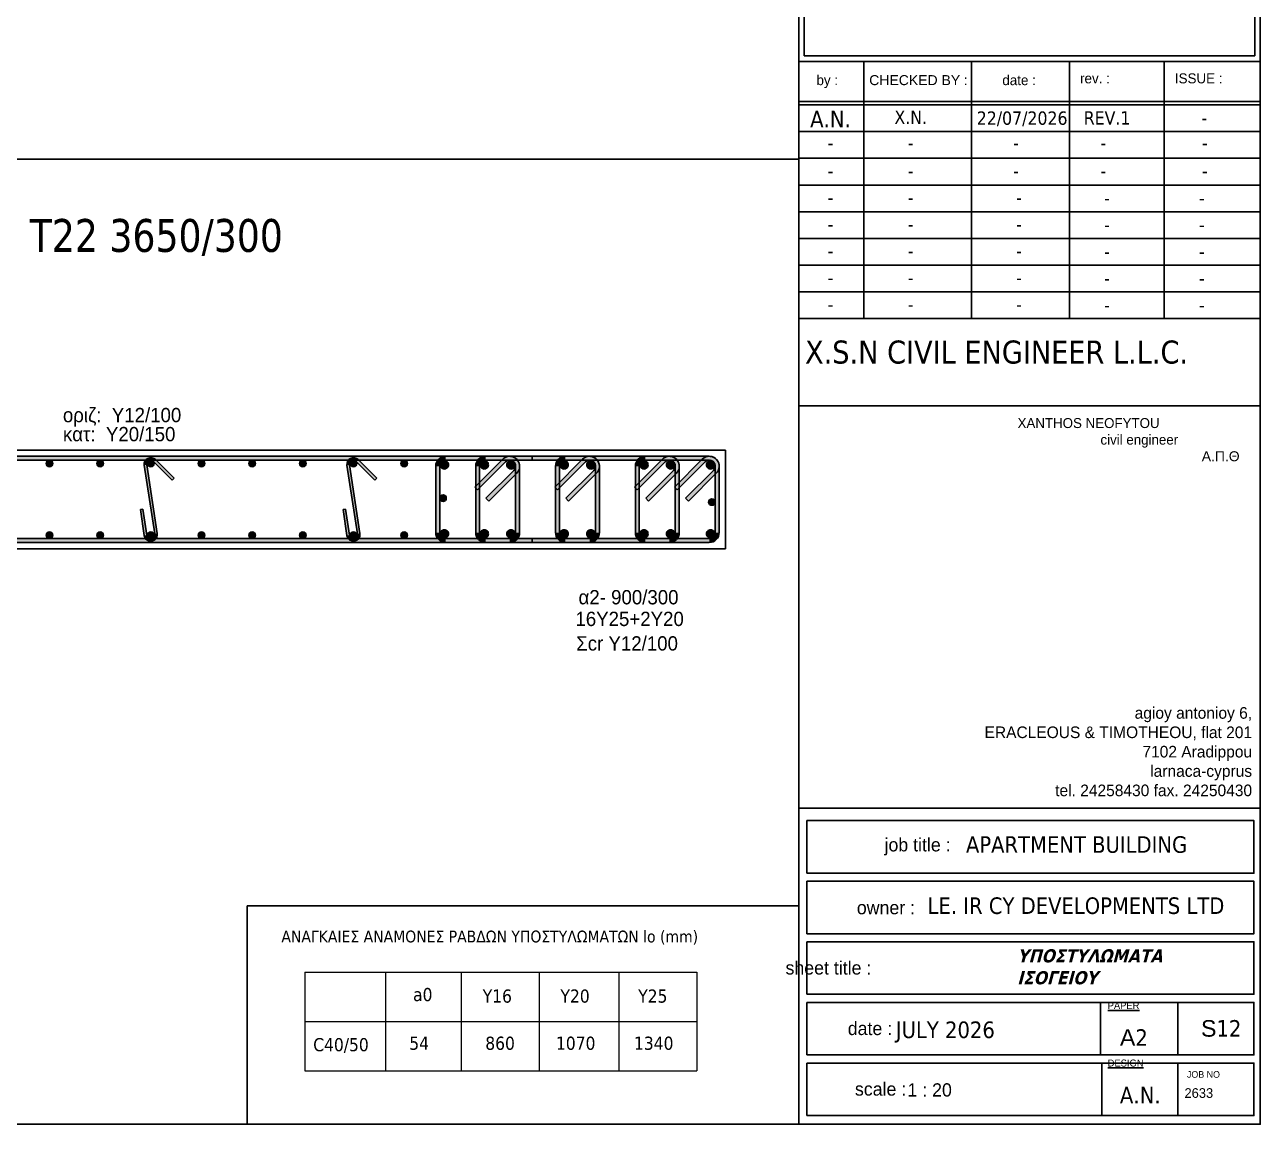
# Model space of a CAD drawing. Header units: millimetres. Extents: x -2171 to 1563, y -1758 to -1505.
# Drawn here: x -1207.79 to -1189, y -1630.29 to -1613.57 of the extents above; entities that cross this region are included whole.
import ezdxf

# ---------------------------------------------------------------- set-up
doc = ezdxf.new("R2010")
doc.units = ezdxf.units.MM
for name, color, linetype in [('-S_TEXT', 3, 'Continuous'), ('ANOIGMATA', 7, 'Continuous'), ('Col_Det', 7, 'Continuous'), ('Col_Det_Fill', 7, 'Continuous'), ('Geo_Col_Pro_1', 7, 'Continuous'), ('pinakaki', 153, 'Continuous')]:
    doc.layers.add(name, color=color, linetype=linetype)
doc.layers.add('A-ANNO-DIMS', color=1, linetype='Continuous', lineweight=9)
doc.layers.add('TEXT', color=20, linetype='Continuous', lineweight=13)
doc.styles.add('S1Arl22_b_934_161', font='arial.ttf', dxfattribs={"width": 0.933629, "height": 0.002175})
doc.styles.get("Standard").update_dxf_attribs({"font": 'tahoma.ttf'})

# ---------------------------------------------------------------- blocks, each defined once
blk = doc.blocks.new('PINAKAKI')
at = {"color": 0}
for p, q in [((121988.65, -208358.392), (121988.65, -208373.351)), ((121988.733, -208358.475), (121988.733, -208370.548)), ((121995.588, -208358.475), (121995.588, -208370.548)), ((121995.67, -208358.392), (121995.669, -208370.631)), ((121988.732, -208370.548), (121995.587, -208370.548)), ((121988.649, -208370.631), (121995.669, -208370.631)), ((121989.64, -208370.631), (121989.64, -208374.541)), ((121991.28, -208374.541), (121991.28, -208370.631)), ((121992.766, -208374.541), (121992.766, -208370.631)), ((121994.208, -208374.541), (121994.208, -208370.631)), ((121991.624, -208371.24), (121988.651, -208371.24)), ((121988.651, -208371.24), (121995.67, -208371.24)), ((121995.67, -208371.291), (121988.651, -208371.291)), ((121995.67, -208371.24), (121995.67, -208371.291)), ((121995.67, -208375.87), (121988.651, -208375.87)), ((121988.651, -208381.659), (121988.651, -208386.792)), ((121988.774, -208382.974), (121988.774, -208382.175)), ((121988.774, -208383.895), (121988.774, -208383.096)), ((121988.774, -208384.816), (121988.774, -208384.018)), ((121988.774, -208385.738), (121988.774, -208384.939)), ((121988.774, -208386.659), (121988.774, -208385.861))]:
    blk.add_line(p, q, dxfattribs=at)
at = {"color": 3}
blk.add_line((121995.67, -208372.455), (121995.67, -208374.541), dxfattribs=at)
at = {"color": 0}
for points in [[(121988.651, -208370.631), (121995.67, -208370.631), (121995.67, -208374.541), (121988.651, -208374.541)], [(121988.651, -208370.631), (121995.67, -208370.631), (121995.67, -208374.541), (121988.651, -208374.541)], [(121988.651, -208374.541), (121995.67, -208374.541), (121995.67, -208381.988), (121988.651, -208381.988)], [(121988.651, -208381.988), (121995.67, -208381.988), (121995.67, -208386.792), (121988.651, -208386.792)]]:
    blk.add_lwpolyline(points, close=True, dxfattribs=at)
for points in [[(121988.651, -208371.697), (121995.67, -208371.697)], [(121988.651, -208372.103), (121995.67, -208372.103)], [(121988.651, -208372.51), (121995.67, -208372.51)], [(121988.651, -208372.916), (121995.67, -208372.916)], [(121988.651, -208373.322), (121995.67, -208373.322)], [(121988.651, -208373.728), (121995.67, -208373.728)], [(121988.651, -208374.135), (121995.67, -208374.135)], [(121988.774, -208382.175), (121995.574, -208382.175), (121995.574, -208382.974), (121988.774, -208382.974)], [(121988.774, -208383.096), (121995.574, -208383.096), (121995.574, -208383.895), (121988.774, -208383.895)], [(121988.774, -208384.018), (121995.574, -208384.018), (121995.574, -208384.816), (121988.774, -208384.816)], [(121988.774, -208384.939), (121995.574, -208384.939), (121995.574, -208385.738), (121988.774, -208385.738)], [(121993.239, -208384.939), (121993.239, -208385.738)], [(121994.417, -208384.939), (121994.417, -208385.738)], [(121988.774, -208385.861), (121995.574, -208385.861), (121995.574, -208386.659), (121988.774, -208386.659)], [(121993.259, -208385.861), (121993.259, -208386.659)], [(121994.417, -208385.861), (121994.417, -208386.659)]]:
    blk.add_lwpolyline(points, dxfattribs=at)
blk.add_lwpolyline([(121988.651, -208374.541), (121995.67, -208374.541)])
at = {"layer": 'ANOIGMATA', "attachment_point": 1}
for s, insert, char_height, width in [('\\pi4.5494;{\\fBankGothic Lt BT|b0|i0|c0|p34;\\H1.5x;\\C7;XANTHOS NEOFYTOU\\P\\pi5.8103;civil engineer\\P\\pi7.351;\\fArial|b0|i0|c161|p34;Α.Π.Θ}', (121987.429, -208376.054), 0.10094, 7.9171), ('\\pxqr;{\\fBankGothic Lt BT|b0|i0|c161|p34;\\H1.1667x;\\C0;agioy antonioy 6,\\PERACLEOUS & TIMOTHEOU, flat 201\\P7102 Aradippou\\Plarnaca-cyprus\\Ptel. 24258430 fax. 24250430}', (121987.487, -208380.449), 0.15141, 8.05841), ('\\pxqr;{\\fBankGothic Lt BT|b0|i0|c0|p34;\\H1.5x;\\C7; \\H1.3333x; job title :}', (121987.622, -208382.441), 0.10094, 3.33818), ('\\A1;\\pxql;{\\H0.99983x;\\C7;APARTMENT BUILDING  \\H0.75013x;  }', (121991.193, -208382.412), 0.25234, 5.34758), ('\\A1;{\\C7;LE. IR CY DEVELOPMENTS LTD  }', (121990.609, -208383.342), 0.2523, 5.34758), ('\\pxqr;{\\fBankGothic Lt BT|b0|i0|c0|p34;\\H1.5x;\\C7; \\H1.3333x; owner :}', (121987.081, -208383.397), 0.10094, 3.33818), ('{\\fBankGothic Lt BT|b0|i0|c0|p34;\\C7;     sheet title :}', (121988.074, -208384.313), 0.20187, 3.33818), ('\\pxi8.03;{\\fBankGothic Lt BT|b0|i0|c161|p34;\\H0.5x;\\L\\C7;PAPER\\H2x;\\l }', (121991.643, -208384.933), 0.2125, 3.51387), ('\\pxqr;{\\fBankGothic Lt BT|b0|i0|c0|p34;\\C7; date :}', (121986.733, -208385.234), 0.20187, 3.33818), ('{\\fTahoma|b0|i0|c0|p34;\\C7;JULY 2026}', (121990.127, -208385.229), 0.25234, 4.57511), ('\\pxi8.03;{\\fBankGothic Lt BT|b0|i0|c0|p34;\\H0.5x;\\L\\C7;DESIGN\\H2x;\\l }', (121991.643, -208385.808), 0.2125, 3.51387), ('\\pxqr;{\\fBankGothic Lt BT|b0|i0|c0|p34;\\C7; scale :}', (121986.947, -208386.155), 0.20187, 3.33818), ('\\pxi8.03;{\\fBankGothic Lt BT|b0|i0|c0|p34;\\C7;JOB NO}', (121993.744, -208385.984), 0.10094, 3.33818), ('\\pxi8.03;{\\fBankGothic Lt BT|b0|i0|c161|p34;\\C7;2\\fBankGothic Lt BT|b0|i0|c0|p34;633}', (121993.339, -208386.244), 0.14671, 4.85205)]:
    blk.add_mtext(s, dxfattribs=dict(at, insert=insert, char_height=char_height, width=width))
at = {"layer": 'ANOIGMATA', "char_height": 0.25234, "attachment_point": 1}
for s, insert in [('{\\fArial|b0|i0|c186|p34;A}2', (121993.535, -208385.347)), ('A{\\fArial|b0|i0|c186|p34;.}N{\\fArial|b0|i0|c186|p34;.}', (121993.535, -208386.222))]:
    blk.add_mtext_dynamic_manual_height_columns(s, width=10.89316, gutter_width=1, heights=[0], dxfattribs=dict(at, insert=insert))
at = {"layer": 'TEXT', "color": 0, "attachment_point": 1}
for s, insert, char_height, width in [('\\pxqc;{\\fBankGothic Lt BT|b0|i0|c161|p34;\\C7;by :}', (121988.625, -208370.839), 0.15234, 0.91751), ('\\pxqc;{\\fArial|b0|i0|c186|p34;\\C7;CHECKED BY\\fBankGothic Lt BT|b0|i0|c161|p34; :}', (121989.201, -208370.839), 0.15234, 2.53906), ('\\pxqc;{\\fBankGothic Lt BT|b0|i0|c0|p34;\\C7;date :}', (121990.732, -208370.839), 0.15234, 2.53906), ('{\\fBankGothic Lt BT|b0|i0|c161|p34;\\C7;rev\\fBankGothic Lt BT|b0|i0|c0|p34;.\\fBankGothic Lt BT|b0|i0|c161|p34; :}', (121992.929, -208370.812), 0.152344, 2.53906), ('{\\fBankGothic Lt BT|b0|i0|c0|p34;\\C7;ISSUE\\fBankGothic Lt BT|b0|i0|c161|p34; :}', (121994.371, -208370.812), 0.15234, 2.53906), ('\\pxqc;{\\fTahoma|b0|i0|c0|p34;\\C7;A\\fTahoma|b0|i0|c161|p34;.\\fTahoma|b0|i0|c0|p34;N\\fTahoma|b0|i0|c161|p34;.}', (121988.625, -208371.379), 0.253906, 1.01563), ('\\pxqc;{\\fTahoma|b0|i0|c0|p34;\\H0.8x;\\C7;X.N.}', (121989.084, -208371.379), 0.25391, 2.53906), ('{\\fTahoma|b0|i0|c0|p34;\\C7;22\\fTahoma|b0|i0|c161|p34;/\\fTahoma|b0|i0|c0|p34;07\\fTahoma|b0|i0|c161|p34;/202\\fTahoma|b0|i0|c0|p34;6}', (121991.357, -208371.391), 0.203125, 1.35307), ('\\pxqc;{\\fTahoma|b0|i0|c0|p34;\\H0.8x;\\C7;REV.1}', (121992.706, -208371.388), 0.25391, 1.26753), ('\\pxqc;{\\fTahoma|b0|i0|c0|p34;\\H0.8x;\\C7; \\fTahoma|b0|i0|c161|p34;-}', (121994.148, -208371.388), 0.25391, 1.26753), ('\\pxqc;{\\fTahoma|b0|i0|c0|p34;\\H0.8x;\\C7;-}', (121988.625, -208371.768), 0.25391, 1.01563), ('\\pxqc;{\\fTahoma|b0|i0|c0|p34;\\H0.8x;\\C7;-}', (121989.084, -208371.768), 0.25391, 2.53906), ('\\pxqc;{\\fTahoma|b0|i0|c0|p34;\\H0.8x;\\C7;   -}', (121990.571, -208371.768), 0.25391, 2.53906), ('\\pxqc;{\\fTahoma|b0|i0|c0|p34;\\H0.8x;\\C7;-}', (121992.012, -208371.768), 0.25391, 2.53906), ('\\pxqc;{\\fTahoma|b0|i0|c0|p34;\\H0.8x;\\C7;-}', (121993.558, -208371.768), 0.25391, 2.53906), ('\\pxqc;{\\fTahoma|b0|i0|c0|p34;\\H0.8x;\\C7;-}', (121988.625, -208372.192), 0.25391, 1.01563), ('\\pxqc;{\\fTahoma|b0|i0|c0|p34;\\H0.8x;\\C7;-}', (121989.084, -208372.192), 0.25391, 2.53906), ('\\pxqc;{\\fTahoma|b0|i0|c0|p34;\\H0.8x;\\C7;   -}', (121990.571, -208372.192), 0.25391, 2.53906), ('\\pxqc;{\\fTahoma|b0|i0|c0|p34;\\H0.8x;\\C7;-}', (121992.012, -208372.192), 0.25391, 2.53906), ('\\pxqc;{\\fTahoma|b0|i0|c0|p34;\\H0.8x;\\C7;-}', (121993.558, -208372.192), 0.25391, 2.53906), ('\\pxqc;{\\fTahoma|b0|i0|c0|p34;\\H0.8x;\\C7;-}', (121988.625, -208372.598), 0.25391, 1.01563), ('\\pxqc;{\\fTahoma|b0|i0|c0|p34;\\H0.8x;\\C7;-}', (121989.084, -208372.598), 0.25391, 2.53906), ('\\pxqc;{\\fTahoma|b0|i0|c0|p34;\\H0.8x;\\C7;-}', (121990.732, -208372.598), 0.25391, 2.53906), ('\\pxqc;{\\fTahoma|b0|i0|c161|p34;\\H0.8x;\\C7;-}', (121992.706, -208372.607), 0.25391, 1.26753), ('\\pxqc;{\\fTahoma|b0|i0|c161|p34;\\H0.8x;\\C7;-}', (121994.148, -208372.607), 0.25391, 1.26753), ('\\pxqc;{\\fTahoma|b0|i0|c0|p34;\\H0.8x;\\C7;-}', (121988.625, -208373.004), 0.25391, 1.01563), ('\\pxqc;{\\fTahoma|b0|i0|c0|p34;\\H0.8x;\\C7;-}', (121989.084, -208373.004), 0.25391, 2.53906), ('\\pxqc;{\\fTahoma|b0|i0|c0|p34;\\H0.8x;\\C7;-}', (121990.732, -208373.004), 0.25391, 2.53906), ('\\pxqc;{\\fTahoma|b0|i0|c161|p34;\\H0.8x;\\C7;-}', (121992.706, -208373.013), 0.25391, 1.26753), ('\\pxqc;{\\fTahoma|b0|i0|c161|p34;\\H0.8x;\\C7;-}', (121994.148, -208373.013), 0.25391, 1.26753), ('\\pxqc;{\\fTahoma|b0|i0|c0|p34;\\H0.8x;\\C7;-}', (121988.625, -208373.41), 0.25391, 1.01563), ('\\pxqc;{\\fTahoma|b0|i0|c0|p34;\\H0.8x;\\C7;-}', (121989.084, -208373.41), 0.25391, 2.53906), ('\\pxqc;{\\fTahoma|b0|i0|c0|p34;\\H0.8x;\\C7;-}', (121990.732, -208373.41), 0.25391, 2.53906), ('\\pxqc;{\\fTahoma|b0|i0|c161|p34;\\H0.8x;\\C7;-}', (121992.706, -208373.419), 0.25391, 1.26753), ('\\pxqc;{\\fTahoma|b0|i0|c161|p34;\\H0.8x;\\C7;-}', (121994.148, -208373.419), 0.25391, 1.26753), ('\\pxqc;{\\fTahoma|b0|i0|c0|p34;\\H0.8x;\\C7;-}', (121988.625, -208373.817), 0.25391, 1.01563), ('\\pxqc;{\\fTahoma|b0|i0|c0|p34;\\H0.8x;\\C7;-}', (121989.084, -208373.817), 0.25391, 2.53906), ('\\pxqc;{\\fTahoma|b0|i0|c0|p34;\\H0.8x;\\C7;-}', (121990.732, -208373.817), 0.25391, 2.53906), ('\\pxqc;{\\fTahoma|b0|i0|c161|p34;\\H0.8x;\\C7;-}', (121992.706, -208373.826), 0.25391, 1.26753), ('\\pxqc;{\\fTahoma|b0|i0|c161|p34;\\H0.8x;\\C7;-}', (121994.148, -208373.826), 0.25391, 1.26753), ('\\pxqc;{\\fTahoma|b0|i0|c0|p34;\\H0.8x;\\C7;-}', (121988.625, -208374.223), 0.25391, 1.01563), ('\\pxqc;{\\fTahoma|b0|i0|c0|p34;\\H0.8x;\\C7;-}', (121989.084, -208374.223), 0.25391, 2.53906), ('\\pxqc;{\\fTahoma|b0|i0|c0|p34;\\H0.8x;\\C7;-}', (121990.732, -208374.223), 0.25391, 2.53906), ('\\pxqc;{\\fTahoma|b0|i0|c161|p34;\\H0.8x;\\C7;-}', (121992.706, -208374.232), 0.25391, 1.26753), ('\\pxqc;{\\fTahoma|b0|i0|c161|p34;\\H0.8x;\\C7;-}', (121994.148, -208374.232), 0.25391, 1.26753), ('X.S.N CIVIL ENGINEER L.L.C.\\P', (121988.746, -208374.875), 0.35, 6.92207)]:
    blk.add_mtext(s, dxfattribs=dict(at, insert=insert, char_height=char_height, width=width))
at = {"layer": 'TEXT', "insert": (121992.706, -208371.388), "char_height": 0.25391, "width": 1.26753, "attachment_point": 1}
blk.add_mtext('{\\fTahoma|b0|i0|c0|p34;\\H0.8x;\\C7; }', dxfattribs=at)
blk = doc.blocks.new('A$C2c4623ba')
for p, q in [((0.358, 1.5), (0.358, 0)), ((0.358, 1.5), (6.317, 1.5)), ((1.584, 1.5), (1.584, 0)), ((2.732, 1.5), (2.732, 0)), ((3.922, 1.5), (3.922, 0)), ((5.13, 1.5), (5.13, 0)), ((6.317, 1.5), (6.317, 0)), ((0.358, 0.75), (6.317, 0.75)), ((0.358, 0.75), (6.317, 0.75)), ((0.358, 0.75), (6.317, 0.75)), ((0.358, 0), (6.317, 0)), ((0.358, 0), (6.317, 0))]:
    blk.add_line(p, q)
for s, height, p in [('ΑΝΑΓΚΑΙΕΣ ΑΝΑΜΟΝΕΣ ΡΑΒΔΩΝ ΥΠΟΣΤΥΛΩΜΑΤΩΝ lo (mm)', 0.18, (0, 1.955)), ('a0', 0.2, (2.003, 1.062)), ('Y16', 0.2, (3.062, 1.039)), ('Y20', 0.2, (4.245, 1.039)), ('Y25', 0.2, (5.427, 1.039)), ('C40/50', 0.2, (0.484, 0.3)), ('54', 0.2, (1.945, 0.322)), ('860', 0.2, (3.101, 0.322)), ('1070', 0.2, (4.176, 0.322)), ('1340', 0.2, (5.363, 0.322))]:
    blk.add_text(s, height=height).set_placement(p)

msp = doc.modelspace()

# ---------------------------------------------------------------- hatches: boundary and pattern name
at = {"layer": 'Col_Det_Fill'}
for color, points in [(252, [(-1200.0702, -1620.1973), (-1200.0702, -1620.1373), (-1212.4448, -1620.1373), (-1212.4448, -1620.1973)]), (252, [(-1205.971, -1620.2723), (-1205.9314, -1620.2663, -0.7238783), (-1205.8297, -1620.2149), (-1205.8014, -1620.1866, 0.7238783)]), (252, [(-1202.8877, -1620.2723), (-1202.8482, -1620.2663, -0.7238783), (-1202.7464, -1620.2149), (-1202.7181, -1620.1866, 0.7238783)]), (252, [(-1201.3871, -1620.1973), (-1201.3871, -1620.1373, 0.4142136), (-1201.5371, -1620.2873), (-1201.4771, -1620.2873, -0.4142136)]), (252, [(-1197.3771, -1620.1973), (-1197.3771, -1620.1373), (-1201.3871, -1620.1373), (-1201.3871, -1620.1973)]), (252, [(-1200.78, -1620.1973), (-1200.78, -1620.1373, 0.4142136), (-1200.93, -1620.2873), (-1200.87, -1620.2873, -0.4142136)]), (252, [(-1200.4129, -1620.1973), (-1200.4129, -1620.1373), (-1200.78, -1620.1373), (-1200.78, -1620.1973)]), (252, [(-1200.3229, -1620.2873), (-1200.2629, -1620.2873, 0.6681786), (-1200.5189, -1620.1812), (-1200.4765, -1620.2237, -0.6681786)]), (252, [(-1200.3492, -1620.3509), (-1200.3068, -1620.3934, 0.6681786), (-1200.4129, -1620.1373), (-1200.4129, -1620.1973, -0.6681786)]), (252, [(-1199.5657, -1620.1973), (-1199.5657, -1620.1373, 0.4142136), (-1199.7157, -1620.2873), (-1199.6557, -1620.2873, -0.4142136)]), (252, [(-1199.1986, -1620.1973), (-1199.1986, -1620.1373), (-1199.5657, -1620.1373), (-1199.5657, -1620.1973)]), (252, [(-1199.1086, -1620.2873), (-1199.0486, -1620.2873, 0.6681786), (-1199.3046, -1620.1812), (-1199.2622, -1620.2237, -0.6681786)]), (252, [(-1199.1349, -1620.3509), (-1199.0925, -1620.3934, 0.6681786), (-1199.1986, -1620.1373), (-1199.1986, -1620.1973, -0.6681786)]), (252, [(-1198.3514, -1620.1973), (-1198.3514, -1620.1373, 0.4142136), (-1198.5014, -1620.2873), (-1198.4414, -1620.2873, -0.4142136)]), (252, [(-1197.9843, -1620.1973), (-1197.9843, -1620.1373), (-1198.3514, -1620.1373), (-1198.3514, -1620.1973)]), (252, [(-1197.8943, -1620.2873), (-1197.8343, -1620.2873, 0.6681786), (-1198.0903, -1620.1812), (-1198.0479, -1620.2237, -0.6681786)]), (252, [(-1197.9206, -1620.3509), (-1197.8782, -1620.3934, 0.6681786), (-1197.9843, -1620.1373), (-1197.9843, -1620.1973, -0.6681786)]), (252, [(-1197.2871, -1620.2873), (-1197.2271, -1620.2873, 0.6681786), (-1197.4832, -1620.1812), (-1197.4408, -1620.2237, -0.6681786)]), (252, [(-1197.3135, -1620.3509), (-1197.2711, -1620.3934, 0.6681786), (-1197.3771, -1620.1373), (-1197.3771, -1620.1973, -0.6681786)]), (133, [(-1207.4637, -1620.2473, 0.4142136), (-1207.4137, -1620.2973, 0.4142136), (-1207.3637, -1620.2473, 0.4142136), (-1207.4137, -1620.1973, 0.4142136)]), (133, [(-1206.6929, -1620.2473, 0.4142136), (-1206.6429, -1620.2973, 0.4142136), (-1206.5929, -1620.2473, 0.4142136), (-1206.6429, -1620.1973, 0.4142136)]), (252, [(-1205.8128, -1621.3183), (-1205.7732, -1621.3123), (-1205.9314, -1620.2663), (-1205.971, -1620.2723)]), (133, [(-1205.9221, -1620.2473, 0.4142136), (-1205.8721, -1620.2973, 0.4142136), (-1205.8221, -1620.2473, 0.4142136), (-1205.8721, -1620.1973, 0.4142136)]), (252, [(-1205.8014, -1620.1866), (-1205.8297, -1620.2149), (-1205.5468, -1620.4977), (-1205.5186, -1620.4694)]), (133, [(-1205.1513, -1620.2473, 0.4142136), (-1205.1013, -1620.2973, 0.4142136), (-1205.0513, -1620.2473, 0.4142136), (-1205.1013, -1620.1973, 0.4142136)]), (133, [(-1204.3805, -1620.2473, 0.4142136), (-1204.3305, -1620.2973, 0.4142136), (-1204.2805, -1620.2473, 0.4142136), (-1204.3305, -1620.1973, 0.4142136)]), (133, [(-1203.6097, -1620.2473, 0.4142136), (-1203.5597, -1620.2973, 0.4142136), (-1203.5097, -1620.2473, 0.4142136), (-1203.5597, -1620.1973, 0.4142136)]), (252, [(-1202.7295, -1621.3183), (-1202.69, -1621.3123), (-1202.8482, -1620.2663), (-1202.8877, -1620.2723)]), (133, [(-1202.8389, -1620.2473, 0.4142136), (-1202.7889, -1620.2973, 0.4142136), (-1202.7389, -1620.2473, 0.4142136), (-1202.7889, -1620.1973, 0.4142136)]), (252, [(-1202.7181, -1620.1866), (-1202.7464, -1620.2149), (-1202.4636, -1620.4977), (-1202.4353, -1620.4694)]), (133, [(-1202.068, -1620.2473, 0.4142136), (-1202.018, -1620.2973, 0.4142136), (-1201.968, -1620.2473, 0.4142136), (-1202.018, -1620.1973, 0.4142136)]), (252, [(-1201.4771, -1620.2873), (-1201.5371, -1620.2873), (-1201.5371, -1621.2973), (-1201.4771, -1621.2973)]), (12, [(-1201.3441, -1620.2679, 0.4142136), (-1201.4066, -1620.2054, 0.4142136), (-1201.4691, -1620.2679, 0.4142136), (-1201.4066, -1620.3304, 0.4142136)]), (252, [(-1200.4765, -1620.2237), (-1200.5189, -1620.1812), (-1200.9432, -1620.6055), (-1200.9008, -1620.6479)]), (252, [(-1200.87, -1620.2873), (-1200.93, -1620.2873), (-1200.93, -1621.2973), (-1200.87, -1621.2973)]), (56, [(-1200.7369, -1620.2679, 0.4142136), (-1200.7994, -1620.2054, 0.4142136), (-1200.8619, -1620.2679, 0.4142136), (-1200.7994, -1620.3304, 0.4142136)]), (252, [(-1200.7735, -1620.7752), (-1200.7311, -1620.8176), (-1200.3068, -1620.3934), (-1200.3492, -1620.3509)]), (56, [(-1200.3309, -1620.2679, 0.4142136), (-1200.3934, -1620.2054, 0.4142136), (-1200.4559, -1620.2679, 0.4142136), (-1200.3934, -1620.3304, 0.4142136)]), (252, [(-1200.3229, -1621.2973), (-1200.2629, -1621.2973), (-1200.2629, -1620.2873), (-1200.3229, -1620.2873)]), (252, [(-1199.2622, -1620.2237), (-1199.3046, -1620.1812), (-1199.7289, -1620.6055), (-1199.6865, -1620.6479)]), (252, [(-1199.6557, -1620.2873), (-1199.7157, -1620.2873), (-1199.7157, -1621.2973), (-1199.6557, -1621.2973)]), (56, [(-1199.5227, -1620.2679, 0.4142136), (-1199.5852, -1620.2054, 0.4142136), (-1199.6477, -1620.2679, 0.4142136), (-1199.5852, -1620.3304, 0.4142136)]), (252, [(-1199.5592, -1620.7752), (-1199.5168, -1620.8176), (-1199.0925, -1620.3934), (-1199.1349, -1620.3509)]), (56, [(-1199.1166, -1620.2679, 0.4142136), (-1199.1791, -1620.2054, 0.4142136), (-1199.2416, -1620.2679, 0.4142136), (-1199.1791, -1620.3304, 0.4142136)]), (252, [(-1199.1086, -1621.2973), (-1199.0486, -1621.2973), (-1199.0486, -1620.2873), (-1199.1086, -1620.2873)]), (252, [(-1198.0479, -1620.2237), (-1198.0903, -1620.1812), (-1198.5146, -1620.6055), (-1198.4722, -1620.6479)]), (252, [(-1198.4414, -1620.2873), (-1198.5014, -1620.2873), (-1198.5014, -1621.2973), (-1198.4414, -1621.2973)]), (56, [(-1198.3084, -1620.2679, 0.4142136), (-1198.3709, -1620.2054, 0.4142136), (-1198.4334, -1620.2679, 0.4142136), (-1198.3709, -1620.3304, 0.4142136)]), (252, [(-1198.3449, -1620.7752), (-1198.3025, -1620.8176), (-1197.8782, -1620.3934), (-1197.9206, -1620.3509)]), (56, [(-1197.9023, -1620.2679, 0.4142136), (-1197.9648, -1620.2054, 0.4142136), (-1198.0273, -1620.2679, 0.4142136), (-1197.9648, -1620.3304, 0.4142136)]), (252, [(-1197.4408, -1620.2237), (-1197.4832, -1620.1812), (-1197.9075, -1620.6055), (-1197.865, -1620.6479)]), (252, [(-1197.8943, -1621.2973), (-1197.8343, -1621.2973), (-1197.8343, -1620.2873), (-1197.8943, -1620.2873)]), (252, [(-1197.7378, -1620.7752), (-1197.6953, -1620.8176), (-1197.2711, -1620.3934), (-1197.3135, -1620.3509)]), (12, [(-1197.2952, -1620.2679, 0.4142136), (-1197.3577, -1620.2054, 0.4142136), (-1197.4202, -1620.2679, 0.4142136), (-1197.3577, -1620.3304, 0.4142136)]), (252, [(-1197.2871, -1621.2973), (-1197.2271, -1621.2973), (-1197.2271, -1620.2873), (-1197.2871, -1620.2873)]), (133, [(-1201.3771, -1620.7748, 0.4142136), (-1201.4271, -1620.7248, 0.4142136), (-1201.4771, -1620.7748, 0.4142136), (-1201.4271, -1620.8248, 0.4142136)]), (133, [(-1197.2871, -1620.8327, 0.4142136), (-1197.3371, -1620.7827, 0.4142136), (-1197.3871, -1620.8327, 0.4142136), (-1197.3371, -1620.8827, 0.4142136)]), (252, [(-1205.9912, -1620.9408), (-1206.0308, -1620.9467), (-1205.971, -1621.3423), (-1205.9314, -1621.3363)]), (252, [(-1202.908, -1620.9408), (-1202.9475, -1620.9467), (-1202.8877, -1621.3423), (-1202.8482, -1621.3363)]), (133, [(-1207.4637, -1621.3373, 0.4142136), (-1207.4137, -1621.3873, 0.4142136), (-1207.3637, -1621.3373, 0.4142136), (-1207.4137, -1621.2873, 0.4142136)]), (133, [(-1206.6929, -1621.3373, 0.4142136), (-1206.6429, -1621.3873, 0.4142136), (-1206.5929, -1621.3373, 0.4142136), (-1206.6429, -1621.2873, 0.4142136)]), (133, [(-1205.9221, -1621.3373, 0.4142136), (-1205.8721, -1621.3873, 0.4142136), (-1205.8221, -1621.3373, 0.4142136), (-1205.8721, -1621.2873, 0.4142136)]), (133, [(-1205.1513, -1621.3373, 0.4142136), (-1205.1013, -1621.3873, 0.4142136), (-1205.0513, -1621.3373, 0.4142136), (-1205.1013, -1621.2873, 0.4142136)]), (133, [(-1204.3805, -1621.3373, 0.4142136), (-1204.3305, -1621.3873, 0.4142136), (-1204.2805, -1621.3373, 0.4142136), (-1204.3305, -1621.2873, 0.4142136)]), (133, [(-1203.6097, -1621.3373, 0.4142136), (-1203.5597, -1621.3873, 0.4142136), (-1203.5097, -1621.3373, 0.4142136), (-1203.5597, -1621.2873, 0.4142136)]), (133, [(-1202.8389, -1621.3373, 0.4142136), (-1202.7889, -1621.3873, 0.4142136), (-1202.7389, -1621.3373, 0.4142136), (-1202.7889, -1621.2873, 0.4142136)]), (133, [(-1202.068, -1621.3373, 0.4142136), (-1202.018, -1621.3873, 0.4142136), (-1201.968, -1621.3373, 0.4142136), (-1202.018, -1621.2873, 0.4142136)]), (12, [(-1201.3441, -1621.3167, 0.4142136), (-1201.4066, -1621.2542, 0.4142136), (-1201.4691, -1621.3167, 0.4142136), (-1201.4066, -1621.3792, 0.4142136)]), (56, [(-1200.7369, -1621.3167, 0.4142136), (-1200.7994, -1621.2542, 0.4142136), (-1200.8619, -1621.3167, 0.4142136), (-1200.7994, -1621.3792, 0.4142136)]), (56, [(-1200.3309, -1621.3167, 0.4142136), (-1200.3934, -1621.2542, 0.4142136), (-1200.4559, -1621.3167, 0.4142136), (-1200.3934, -1621.3792, 0.4142136)]), (56, [(-1199.5227, -1621.3167, 0.4142136), (-1199.5852, -1621.2542, 0.4142136), (-1199.6477, -1621.3167, 0.4142136), (-1199.5852, -1621.3792, 0.4142136)]), (56, [(-1199.1166, -1621.3167, 0.4142136), (-1199.1791, -1621.2542, 0.4142136), (-1199.2416, -1621.3167, 0.4142136), (-1199.1791, -1621.3792, 0.4142136)]), (56, [(-1198.3084, -1621.3167, 0.4142136), (-1198.3709, -1621.2542, 0.4142136), (-1198.4334, -1621.3167, 0.4142136), (-1198.3709, -1621.3792, 0.4142136)]), (56, [(-1197.9023, -1621.3167, 0.4142136), (-1197.9648, -1621.2542, 0.4142136), (-1198.0273, -1621.3167, 0.4142136), (-1197.9648, -1621.3792, 0.4142136)]), (12, [(-1197.2952, -1621.3167, 0.4142136), (-1197.3577, -1621.2542, 0.4142136), (-1197.4202, -1621.3167, 0.4142136), (-1197.3577, -1621.3792, 0.4142136)]), (252, [(-1212.4448, -1621.3873), (-1212.4448, -1621.4473), (-1200.0702, -1621.4473), (-1200.0702, -1621.3873)]), (252, [(-1205.9314, -1621.3363), (-1205.971, -1621.3423, 1), (-1205.7732, -1621.3123), (-1205.8128, -1621.3183, -1)]), (252, [(-1202.8482, -1621.3363), (-1202.8877, -1621.3423, 1), (-1202.69, -1621.3123), (-1202.7295, -1621.3183, -1)]), (252, [(-1201.4771, -1621.2973), (-1201.5371, -1621.2973, 0.4142136), (-1201.3871, -1621.4473), (-1201.3871, -1621.3873, -0.4142136)]), (252, [(-1201.3871, -1621.3873), (-1201.3871, -1621.4473), (-1197.3771, -1621.4473), (-1197.3771, -1621.3873)]), (252, [(-1200.87, -1621.2973), (-1200.93, -1621.2973, 0.4142136), (-1200.78, -1621.4473), (-1200.78, -1621.3873, -0.4142136)]), (252, [(-1200.78, -1621.3873), (-1200.78, -1621.4473), (-1200.4129, -1621.4473), (-1200.4129, -1621.3873)]), (252, [(-1200.4129, -1621.3873), (-1200.4129, -1621.4473, 0.4142136), (-1200.2629, -1621.2973), (-1200.3229, -1621.2973, -0.4142136)]), (252, [(-1199.6557, -1621.2973), (-1199.7157, -1621.2973, 0.4142136), (-1199.5657, -1621.4473), (-1199.5657, -1621.3873, -0.4142136)]), (252, [(-1199.5657, -1621.3873), (-1199.5657, -1621.4473), (-1199.1986, -1621.4473), (-1199.1986, -1621.3873)]), (252, [(-1199.1986, -1621.3873), (-1199.1986, -1621.4473, 0.4142136), (-1199.0486, -1621.2973), (-1199.1086, -1621.2973, -0.4142136)]), (252, [(-1198.4414, -1621.2973), (-1198.5014, -1621.2973, 0.4142136), (-1198.3514, -1621.4473), (-1198.3514, -1621.3873, -0.4142136)]), (252, [(-1198.3514, -1621.3873), (-1198.3514, -1621.4473), (-1197.9843, -1621.4473), (-1197.9843, -1621.3873)]), (252, [(-1197.9843, -1621.3873), (-1197.9843, -1621.4473, 0.4142136), (-1197.8343, -1621.2973), (-1197.8943, -1621.2973, -0.4142136)]), (252, [(-1197.3771, -1621.3873), (-1197.3771, -1621.4473, 0.4142136), (-1197.2271, -1621.2973), (-1197.2871, -1621.2973, -0.4142136)])]:
    msp.add_hatch(color=color, dxfattribs=at).paths.add_polyline_path(points)

# ---------------------------------------------------------------- linework, layer by layer
at = {"layer": '-S_TEXT', "ltscale": 5}
msp.add_lwpolyline([(-1247.144, -1590.2497), (-1188.9965, -1590.2497), (-1188.9965, -1630.2944), (-1247.144, -1630.2944)], close=True, dxfattribs=at)
at = {"layer": '-S_TEXT', "color": 3, "linetype": 'Continuous', "ltscale": 0.5}
msp.add_lwpolyline([(-1204.4057, -1626.9731), (-1196.0154, -1626.9731), (-1196.0154, -1630.2944), (-1204.4057, -1630.2944)], close=True, dxfattribs=at)
at = {"layer": 'Col_Det', "color": 7}
for points in [[(-1197.1321, -1620.0423), (-1215.3829, -1620.0423)], [(-1200.0702, -1620.1373), (-1212.4448, -1620.1373)], [(-1197.3771, -1620.1373), (-1201.3871, -1620.1373)], [(-1200.4129, -1620.1373), (-1200.78, -1620.1373)], [(-1200.0702, -1620.1973), (-1200.0702, -1620.1373)], [(-1199.1986, -1620.1373), (-1199.5657, -1620.1373)], [(-1197.9843, -1620.1373), (-1198.3514, -1620.1373)], [(-1197.1321, -1621.5423), (-1197.1321, -1620.0423)], [(-1212.4448, -1620.1973), (-1200.0702, -1620.1973)], [(-1205.971, -1620.2723), (-1205.8128, -1621.3183)], [(-1205.7732, -1621.3123), (-1205.9314, -1620.2663)], [(-1205.8297, -1620.2149), (-1205.5468, -1620.4977)], [(-1205.5186, -1620.4694), (-1205.8014, -1620.1866)], [(-1202.8877, -1620.2723), (-1202.7295, -1621.3183)], [(-1202.69, -1621.3123), (-1202.8482, -1620.2663)], [(-1202.7464, -1620.2149), (-1202.4636, -1620.4977)], [(-1202.4353, -1620.4694), (-1202.7181, -1620.1866)], [(-1201.5371, -1620.2873), (-1201.5371, -1621.2973)], [(-1201.4771, -1621.2973), (-1201.4771, -1620.2873)], [(-1201.3871, -1620.1973), (-1197.3771, -1620.1973)], [(-1200.5189, -1620.1812), (-1200.9432, -1620.6055)], [(-1200.93, -1620.2873), (-1200.93, -1621.2973)], [(-1200.9008, -1620.6479), (-1200.4765, -1620.2237)], [(-1200.87, -1621.2973), (-1200.87, -1620.2873)], [(-1200.78, -1620.1973), (-1200.4129, -1620.1973)], [(-1200.3492, -1620.3509), (-1200.7735, -1620.7752)], [(-1200.3229, -1620.2873), (-1200.3229, -1621.2973)], [(-1200.2629, -1621.2973), (-1200.2629, -1620.2873)], [(-1199.3046, -1620.1812), (-1199.7289, -1620.6055)], [(-1199.7157, -1620.2873), (-1199.7157, -1621.2973)], [(-1199.6865, -1620.6479), (-1199.2622, -1620.2237)], [(-1199.6557, -1621.2973), (-1199.6557, -1620.2873)], [(-1199.5657, -1620.1973), (-1199.1986, -1620.1973)], [(-1199.1349, -1620.3509), (-1199.5592, -1620.7752)], [(-1199.1086, -1620.2873), (-1199.1086, -1621.2973)], [(-1199.0486, -1621.2973), (-1199.0486, -1620.2873)], [(-1198.0903, -1620.1812), (-1198.5146, -1620.6055)], [(-1198.5014, -1620.2873), (-1198.5014, -1621.2973)], [(-1198.4722, -1620.6479), (-1198.0479, -1620.2237)], [(-1198.4414, -1621.2973), (-1198.4414, -1620.2873)], [(-1198.3514, -1620.1973), (-1197.9843, -1620.1973)], [(-1197.9206, -1620.3509), (-1198.3449, -1620.7752)], [(-1197.4832, -1620.1812), (-1197.9075, -1620.6055)], [(-1197.8943, -1620.2873), (-1197.8943, -1621.2973)], [(-1197.865, -1620.6479), (-1197.4408, -1620.2237)], [(-1197.8343, -1621.2973), (-1197.8343, -1620.2873)], [(-1197.3135, -1620.3509), (-1197.7378, -1620.7752)], [(-1197.2871, -1620.2873), (-1197.2871, -1621.2973)], [(-1197.2271, -1621.2973), (-1197.2271, -1620.2873)], [(-1205.5468, -1620.4977), (-1205.5186, -1620.4694)], [(-1202.4636, -1620.4977), (-1202.4353, -1620.4694)], [(-1200.7311, -1620.8176), (-1200.3068, -1620.3934)], [(-1199.5168, -1620.8176), (-1199.0925, -1620.3934)], [(-1198.3025, -1620.8176), (-1197.8782, -1620.3934)], [(-1197.6953, -1620.8176), (-1197.2711, -1620.3934)], [(-1200.9432, -1620.6055), (-1200.9008, -1620.6479)], [(-1199.7289, -1620.6055), (-1199.6865, -1620.6479)], [(-1198.5146, -1620.6055), (-1198.4722, -1620.6479)], [(-1197.9075, -1620.6055), (-1197.865, -1620.6479)], [(-1200.7735, -1620.7752), (-1200.7311, -1620.8176)], [(-1199.5592, -1620.7752), (-1199.5168, -1620.8176)], [(-1198.3449, -1620.7752), (-1198.3025, -1620.8176)], [(-1197.7378, -1620.7752), (-1197.6953, -1620.8176)], [(-1205.9912, -1620.9408), (-1206.0308, -1620.9467)], [(-1206.0308, -1620.9467), (-1205.971, -1621.3423)], [(-1205.9314, -1621.3363), (-1205.9912, -1620.9408)], [(-1202.908, -1620.9408), (-1202.9475, -1620.9467)], [(-1202.9475, -1620.9467), (-1202.8877, -1621.3423)], [(-1202.8482, -1621.3363), (-1202.908, -1620.9408)], [(-1200.0702, -1621.3873), (-1212.4448, -1621.3873)], [(-1212.4448, -1621.4473), (-1200.0702, -1621.4473)], [(-1197.3771, -1621.3873), (-1201.3871, -1621.3873)], [(-1201.3871, -1621.4473), (-1197.3771, -1621.4473)], [(-1200.4129, -1621.3873), (-1200.78, -1621.3873)], [(-1200.78, -1621.4473), (-1200.4129, -1621.4473)], [(-1200.0702, -1621.4473), (-1200.0702, -1621.3873)], [(-1199.1986, -1621.3873), (-1199.5657, -1621.3873)], [(-1199.5657, -1621.4473), (-1199.1986, -1621.4473)], [(-1197.9843, -1621.3873), (-1198.3514, -1621.3873)], [(-1198.3514, -1621.4473), (-1197.9843, -1621.4473)], [(-1215.3829, -1621.5423), (-1197.1321, -1621.5423)]]:
    msp.add_lwpolyline(points, dxfattribs=at)
for points in [[(-1205.8014, -1620.1866, 0.7238783), (-1205.971, -1620.2723, 0.7238783)], [(-1202.7181, -1620.1866, 0.7238783), (-1202.8877, -1620.2723, 0.7238783)], [(-1201.3871, -1620.1373, 0.4142136), (-1201.5371, -1620.2873)], [(-1200.78, -1620.1373, 0.4142136), (-1200.93, -1620.2873)], [(-1200.2629, -1620.2873, 0.6681786), (-1200.5189, -1620.1812)], [(-1200.3068, -1620.3934, 0.6681786), (-1200.4129, -1620.1373)], [(-1199.5657, -1620.1373, 0.4142136), (-1199.7157, -1620.2873)], [(-1199.0486, -1620.2873, 0.6681786), (-1199.3046, -1620.1812)], [(-1199.0925, -1620.3934, 0.6681786), (-1199.1986, -1620.1373)], [(-1198.3514, -1620.1373, 0.4142136), (-1198.5014, -1620.2873)], [(-1197.8343, -1620.2873, 0.6681786), (-1198.0903, -1620.1812)], [(-1197.8782, -1620.3934, 0.6681786), (-1197.9843, -1620.1373)], [(-1197.2271, -1620.2873, 0.6681786), (-1197.4832, -1620.1812)], [(-1197.2711, -1620.3934, 0.6681786), (-1197.3771, -1620.1373)], [(-1207.4137, -1620.1973, 0.4142136), (-1207.4637, -1620.2473, 0.4142136)], [(-1207.4637, -1620.2473, 0.4142136), (-1207.4137, -1620.2973, 0.4142136)], [(-1207.3637, -1620.2473, 0.4142136), (-1207.4137, -1620.1973, 0.4142136)], [(-1207.4137, -1620.2973, 0.4142136), (-1207.3637, -1620.2473, 0.4142136)], [(-1206.6429, -1620.1973, 0.4142136), (-1206.6929, -1620.2473, 0.4142136)], [(-1206.6929, -1620.2473, 0.4142136), (-1206.6429, -1620.2973, 0.4142136)], [(-1206.5929, -1620.2473, 0.4142136), (-1206.6429, -1620.1973, 0.4142136)], [(-1206.6429, -1620.2973, 0.4142136), (-1206.5929, -1620.2473, 0.4142136)], [(-1205.9314, -1620.2663, -0.7238783), (-1205.8297, -1620.2149)], [(-1205.8721, -1620.1973, 0.4142136), (-1205.9221, -1620.2473, 0.4142136)], [(-1205.9221, -1620.2473, 0.4142136), (-1205.8721, -1620.2973, 0.4142136)], [(-1205.8221, -1620.2473, 0.4142136), (-1205.8721, -1620.1973, 0.4142136)], [(-1205.8721, -1620.2973, 0.4142136), (-1205.8221, -1620.2473, 0.4142136)], [(-1205.1013, -1620.1973, 0.4142136), (-1205.1513, -1620.2473, 0.4142136)], [(-1205.1513, -1620.2473, 0.4142136), (-1205.1013, -1620.2973, 0.4142136)], [(-1205.0513, -1620.2473, 0.4142136), (-1205.1013, -1620.1973, 0.4142136)], [(-1205.1013, -1620.2973, 0.4142136), (-1205.0513, -1620.2473, 0.4142136)], [(-1204.3305, -1620.1973, 0.4142136), (-1204.3805, -1620.2473, 0.4142136)], [(-1204.3805, -1620.2473, 0.4142136), (-1204.3305, -1620.2973, 0.4142136)], [(-1204.2805, -1620.2473, 0.4142136), (-1204.3305, -1620.1973, 0.4142136)], [(-1204.3305, -1620.2973, 0.4142136), (-1204.2805, -1620.2473, 0.4142136)], [(-1203.5597, -1620.1973, 0.4142136), (-1203.6097, -1620.2473, 0.4142136)], [(-1203.6097, -1620.2473, 0.4142136), (-1203.5597, -1620.2973, 0.4142136)], [(-1203.5097, -1620.2473, 0.4142136), (-1203.5597, -1620.1973, 0.4142136)], [(-1203.5597, -1620.2973, 0.4142136), (-1203.5097, -1620.2473, 0.4142136)], [(-1202.8482, -1620.2663, -0.7238783), (-1202.7464, -1620.2149)], [(-1202.7889, -1620.1973, 0.4142136), (-1202.8389, -1620.2473, 0.4142136)], [(-1202.8389, -1620.2473, 0.4142136), (-1202.7889, -1620.2973, 0.4142136)], [(-1202.7389, -1620.2473, 0.4142136), (-1202.7889, -1620.1973, 0.4142136)], [(-1202.7889, -1620.2973, 0.4142136), (-1202.7389, -1620.2473, 0.4142136)], [(-1202.018, -1620.1973, 0.4142136), (-1202.068, -1620.2473, 0.4142136)], [(-1202.068, -1620.2473, 0.4142136), (-1202.018, -1620.2973, 0.4142136)], [(-1201.968, -1620.2473, 0.4142136), (-1202.018, -1620.1973, 0.4142136)], [(-1202.018, -1620.2973, 0.4142136), (-1201.968, -1620.2473, 0.4142136)], [(-1201.4771, -1620.2873, -0.4142136), (-1201.3871, -1620.1973, -0.4142136)], [(-1201.4066, -1620.2054, 0.4142136), (-1201.4691, -1620.2679, 0.4142136)], [(-1201.4691, -1620.2679, 0.4142136), (-1201.4066, -1620.3304, 0.4142136)], [(-1201.3441, -1620.2679, 0.4142136), (-1201.4066, -1620.2054, 0.4142136)], [(-1201.4066, -1620.3304, 0.4142136), (-1201.3441, -1620.2679, 0.4142136)], [(-1200.87, -1620.2873, -0.4142136), (-1200.78, -1620.1973, -0.4142136)], [(-1200.7994, -1620.2054, 0.4142136), (-1200.8619, -1620.2679, 0.4142136)], [(-1200.8619, -1620.2679, 0.4142136), (-1200.7994, -1620.3304, 0.4142136)], [(-1200.7369, -1620.2679, 0.4142136), (-1200.7994, -1620.2054, 0.4142136)], [(-1200.7994, -1620.3304, 0.4142136), (-1200.7369, -1620.2679, 0.4142136)], [(-1200.4765, -1620.2237, -0.6681786), (-1200.3229, -1620.2873, -0.6681786)], [(-1200.3934, -1620.2054, 0.4142136), (-1200.4559, -1620.2679, 0.4142136)], [(-1200.4559, -1620.2679, 0.4142136), (-1200.3934, -1620.3304, 0.4142136)], [(-1200.4129, -1620.1973, -0.6681786), (-1200.3492, -1620.3509, -0.6681786)], [(-1200.3309, -1620.2679, 0.4142136), (-1200.3934, -1620.2054, 0.4142136)], [(-1200.3934, -1620.3304, 0.4142136), (-1200.3309, -1620.2679, 0.4142136)], [(-1199.6557, -1620.2873, -0.4142136), (-1199.5657, -1620.1973, -0.4142136)], [(-1199.5852, -1620.2054, 0.4142136), (-1199.6477, -1620.2679, 0.4142136)], [(-1199.6477, -1620.2679, 0.4142136), (-1199.5852, -1620.3304, 0.4142136)], [(-1199.5227, -1620.2679, 0.4142136), (-1199.5852, -1620.2054, 0.4142136)], [(-1199.5852, -1620.3304, 0.4142136), (-1199.5227, -1620.2679, 0.4142136)], [(-1199.2622, -1620.2237, -0.6681786), (-1199.1086, -1620.2873, -0.6681786)], [(-1199.1791, -1620.2054, 0.4142136), (-1199.2416, -1620.2679, 0.4142136)], [(-1199.2416, -1620.2679, 0.4142136), (-1199.1791, -1620.3304, 0.4142136)], [(-1199.1986, -1620.1973, -0.6681786), (-1199.1349, -1620.3509, -0.6681786)], [(-1199.1166, -1620.2679, 0.4142136), (-1199.1791, -1620.2054, 0.4142136)], [(-1199.1791, -1620.3304, 0.4142136), (-1199.1166, -1620.2679, 0.4142136)], [(-1198.4414, -1620.2873, -0.4142136), (-1198.3514, -1620.1973, -0.4142136)], [(-1198.3709, -1620.2054, 0.4142136), (-1198.4334, -1620.2679, 0.4142136)], [(-1198.4334, -1620.2679, 0.4142136), (-1198.3709, -1620.3304, 0.4142136)], [(-1198.3084, -1620.2679, 0.4142136), (-1198.3709, -1620.2054, 0.4142136)], [(-1198.3709, -1620.3304, 0.4142136), (-1198.3084, -1620.2679, 0.4142136)], [(-1198.0479, -1620.2237, -0.6681786), (-1197.8943, -1620.2873, -0.6681786)], [(-1197.9648, -1620.2054, 0.4142136), (-1198.0273, -1620.2679, 0.4142136)], [(-1198.0273, -1620.2679, 0.4142136), (-1197.9648, -1620.3304, 0.4142136)], [(-1197.9843, -1620.1973, -0.6681786), (-1197.9206, -1620.3509, -0.6681786)], [(-1197.9023, -1620.2679, 0.4142136), (-1197.9648, -1620.2054, 0.4142136)], [(-1197.9648, -1620.3304, 0.4142136), (-1197.9023, -1620.2679, 0.4142136)], [(-1197.4408, -1620.2237, -0.6681786), (-1197.2871, -1620.2873, -0.6681786)], [(-1197.3577, -1620.2054, 0.4142136), (-1197.4202, -1620.2679, 0.4142136)], [(-1197.4202, -1620.2679, 0.4142136), (-1197.3577, -1620.3304, 0.4142136)], [(-1197.3771, -1620.1973, -0.6681786), (-1197.3135, -1620.3509, -0.6681786)], [(-1197.2952, -1620.2679, 0.4142136), (-1197.3577, -1620.2054, 0.4142136)], [(-1197.3577, -1620.3304, 0.4142136), (-1197.2952, -1620.2679, 0.4142136)], [(-1201.4271, -1620.7248, 0.4142136), (-1201.4771, -1620.7748, 0.4142136)], [(-1201.3771, -1620.7748, 0.4142136), (-1201.4271, -1620.7248, 0.4142136)], [(-1201.4771, -1620.7748, 0.4142136), (-1201.4271, -1620.8248, 0.4142136)], [(-1201.4271, -1620.8248, 0.4142136), (-1201.3771, -1620.7748, 0.4142136)], [(-1197.3371, -1620.7827, 0.4142136), (-1197.3871, -1620.8327, 0.4142136)], [(-1197.3871, -1620.8327, 0.4142136), (-1197.3371, -1620.8827, 0.4142136)], [(-1197.2871, -1620.8327, 0.4142136), (-1197.3371, -1620.7827, 0.4142136)], [(-1197.3371, -1620.8827, 0.4142136), (-1197.2871, -1620.8327, 0.4142136)], [(-1207.4137, -1621.2873, 0.4142136), (-1207.4637, -1621.3373, 0.4142136)], [(-1207.3637, -1621.3373, 0.4142136), (-1207.4137, -1621.2873, 0.4142136)], [(-1206.6429, -1621.2873, 0.4142136), (-1206.6929, -1621.3373, 0.4142136)], [(-1206.5929, -1621.3373, 0.4142136), (-1206.6429, -1621.2873, 0.4142136)], [(-1205.8721, -1621.2873, 0.4142136), (-1205.9221, -1621.3373, 0.4142136)], [(-1205.8221, -1621.3373, 0.4142136), (-1205.8721, -1621.2873, 0.4142136)], [(-1205.1013, -1621.2873, 0.4142136), (-1205.1513, -1621.3373, 0.4142136)], [(-1205.0513, -1621.3373, 0.4142136), (-1205.1013, -1621.2873, 0.4142136)], [(-1204.3305, -1621.2873, 0.4142136), (-1204.3805, -1621.3373, 0.4142136)], [(-1204.2805, -1621.3373, 0.4142136), (-1204.3305, -1621.2873, 0.4142136)], [(-1203.5597, -1621.2873, 0.4142136), (-1203.6097, -1621.3373, 0.4142136)], [(-1203.5097, -1621.3373, 0.4142136), (-1203.5597, -1621.2873, 0.4142136)], [(-1202.7889, -1621.2873, 0.4142136), (-1202.8389, -1621.3373, 0.4142136)], [(-1202.7389, -1621.3373, 0.4142136), (-1202.7889, -1621.2873, 0.4142136)], [(-1202.018, -1621.2873, 0.4142136), (-1202.068, -1621.3373, 0.4142136)], [(-1201.968, -1621.3373, 0.4142136), (-1202.018, -1621.2873, 0.4142136)], [(-1201.4066, -1621.2542, 0.4142136), (-1201.4691, -1621.3167, 0.4142136)], [(-1201.3441, -1621.3167, 0.4142136), (-1201.4066, -1621.2542, 0.4142136)], [(-1200.7994, -1621.2542, 0.4142136), (-1200.8619, -1621.3167, 0.4142136)], [(-1200.7369, -1621.3167, 0.4142136), (-1200.7994, -1621.2542, 0.4142136)], [(-1200.3934, -1621.2542, 0.4142136), (-1200.4559, -1621.3167, 0.4142136)], [(-1200.3309, -1621.3167, 0.4142136), (-1200.3934, -1621.2542, 0.4142136)], [(-1199.5852, -1621.2542, 0.4142136), (-1199.6477, -1621.3167, 0.4142136)], [(-1199.5227, -1621.3167, 0.4142136), (-1199.5852, -1621.2542, 0.4142136)], [(-1199.1791, -1621.2542, 0.4142136), (-1199.2416, -1621.3167, 0.4142136)], [(-1199.1166, -1621.3167, 0.4142136), (-1199.1791, -1621.2542, 0.4142136)], [(-1198.3709, -1621.2542, 0.4142136), (-1198.4334, -1621.3167, 0.4142136)], [(-1198.3084, -1621.3167, 0.4142136), (-1198.3709, -1621.2542, 0.4142136)], [(-1197.9648, -1621.2542, 0.4142136), (-1198.0273, -1621.3167, 0.4142136)], [(-1197.9023, -1621.3167, 0.4142136), (-1197.9648, -1621.2542, 0.4142136)], [(-1197.3577, -1621.2542, 0.4142136), (-1197.4202, -1621.3167, 0.4142136)], [(-1197.2952, -1621.3167, 0.4142136), (-1197.3577, -1621.2542, 0.4142136)], [(-1207.4637, -1621.3373, 0.4142136), (-1207.4137, -1621.3873, 0.4142136)], [(-1207.4137, -1621.3873, 0.4142136), (-1207.3637, -1621.3373, 0.4142136)], [(-1206.6929, -1621.3373, 0.4142136), (-1206.6429, -1621.3873, 0.4142136)], [(-1206.6429, -1621.3873, 0.4142136), (-1206.5929, -1621.3373, 0.4142136)], [(-1205.971, -1621.3423, 1), (-1205.7732, -1621.3123)], [(-1205.8128, -1621.3183, -1), (-1205.9314, -1621.3363, -1)], [(-1205.9221, -1621.3373, 0.4142136), (-1205.8721, -1621.3873, 0.4142136)], [(-1205.8721, -1621.3873, 0.4142136), (-1205.8221, -1621.3373, 0.4142136)], [(-1205.1513, -1621.3373, 0.4142136), (-1205.1013, -1621.3873, 0.4142136)], [(-1205.1013, -1621.3873, 0.4142136), (-1205.0513, -1621.3373, 0.4142136)], [(-1204.3805, -1621.3373, 0.4142136), (-1204.3305, -1621.3873, 0.4142136)], [(-1204.3305, -1621.3873, 0.4142136), (-1204.2805, -1621.3373, 0.4142136)], [(-1203.6097, -1621.3373, 0.4142136), (-1203.5597, -1621.3873, 0.4142136)], [(-1203.5597, -1621.3873, 0.4142136), (-1203.5097, -1621.3373, 0.4142136)], [(-1202.8877, -1621.3423, 1), (-1202.69, -1621.3123)], [(-1202.7295, -1621.3183, -1), (-1202.8482, -1621.3363, -1)], [(-1202.8389, -1621.3373, 0.4142136), (-1202.7889, -1621.3873, 0.4142136)], [(-1202.7889, -1621.3873, 0.4142136), (-1202.7389, -1621.3373, 0.4142136)], [(-1202.068, -1621.3373, 0.4142136), (-1202.018, -1621.3873, 0.4142136)], [(-1202.018, -1621.3873, 0.4142136), (-1201.968, -1621.3373, 0.4142136)], [(-1201.5371, -1621.2973, 0.4142136), (-1201.3871, -1621.4473)], [(-1201.3871, -1621.3873, -0.4142136), (-1201.4771, -1621.2973, -0.4142136)], [(-1201.4691, -1621.3167, 0.4142136), (-1201.4066, -1621.3792, 0.4142136)], [(-1201.4066, -1621.3792, 0.4142136), (-1201.3441, -1621.3167, 0.4142136)], [(-1200.93, -1621.2973, 0.4142136), (-1200.78, -1621.4473)], [(-1200.78, -1621.3873, -0.4142136), (-1200.87, -1621.2973, -0.4142136)], [(-1200.8619, -1621.3167, 0.4142136), (-1200.7994, -1621.3792, 0.4142136)], [(-1200.7994, -1621.3792, 0.4142136), (-1200.7369, -1621.3167, 0.4142136)], [(-1200.4559, -1621.3167, 0.4142136), (-1200.3934, -1621.3792, 0.4142136)], [(-1200.4129, -1621.4473, 0.4142136), (-1200.2629, -1621.2973)], [(-1200.3229, -1621.2973, -0.4142136), (-1200.4129, -1621.3873, -0.4142136)], [(-1200.3934, -1621.3792, 0.4142136), (-1200.3309, -1621.3167, 0.4142136)], [(-1199.7157, -1621.2973, 0.4142136), (-1199.5657, -1621.4473)], [(-1199.5657, -1621.3873, -0.4142136), (-1199.6557, -1621.2973, -0.4142136)], [(-1199.6477, -1621.3167, 0.4142136), (-1199.5852, -1621.3792, 0.4142136)], [(-1199.5852, -1621.3792, 0.4142136), (-1199.5227, -1621.3167, 0.4142136)], [(-1199.2416, -1621.3167, 0.4142136), (-1199.1791, -1621.3792, 0.4142136)], [(-1199.1986, -1621.4473, 0.4142136), (-1199.0486, -1621.2973)], [(-1199.1086, -1621.2973, -0.4142136), (-1199.1986, -1621.3873, -0.4142136)], [(-1199.1791, -1621.3792, 0.4142136), (-1199.1166, -1621.3167, 0.4142136)], [(-1198.5014, -1621.2973, 0.4142136), (-1198.3514, -1621.4473)], [(-1198.3514, -1621.3873, -0.4142136), (-1198.4414, -1621.2973, -0.4142136)], [(-1198.4334, -1621.3167, 0.4142136), (-1198.3709, -1621.3792, 0.4142136)], [(-1198.3709, -1621.3792, 0.4142136), (-1198.3084, -1621.3167, 0.4142136)], [(-1198.0273, -1621.3167, 0.4142136), (-1197.9648, -1621.3792, 0.4142136)], [(-1197.9843, -1621.4473, 0.4142136), (-1197.8343, -1621.2973)], [(-1197.8943, -1621.2973, -0.4142136), (-1197.9843, -1621.3873, -0.4142136)], [(-1197.9648, -1621.3792, 0.4142136), (-1197.9023, -1621.3167, 0.4142136)], [(-1197.4202, -1621.3167, 0.4142136), (-1197.3577, -1621.3792, 0.4142136)], [(-1197.3771, -1621.4473, 0.4142136), (-1197.2271, -1621.2973)], [(-1197.2871, -1621.2973, -0.4142136), (-1197.3771, -1621.3873, -0.4142136)], [(-1197.3577, -1621.3792, 0.4142136), (-1197.2952, -1621.3167, 0.4142136)]]:
    msp.add_lwpolyline(points, format="xyb", dxfattribs=at)
at = {"layer": 'Geo_Col_Pro_1', "color": 4, "linetype": 'Continuous', "ltscale": 0.5}
msp.add_line((-1217.6193, -1615.6192), (-1196.0163, -1615.6192), dxfattribs=at)

# ---------------------------------------------------------------- block references
at = {"layer": '-S_TEXT', "linetype": 'Continuous', "ltscale": 0.5}
msp.add_blockref('PINAKAKI', (-123184.6667, 206756.498), dxfattribs=at)
at = {"layer": 'A-ANNO-DIMS', "color": 4, "linetype": 'Continuous', "ltscale": 0.5}
msp.add_blockref('A$C2c4623ba', (-1203.8855, -1629.4838), dxfattribs=at)

# ---------------------------------------------------------------- texts
at = {"layer": '-S_TEXT', "ltscale": 5, "attachment_point": 1}
for s, insert, char_height, width in [('{\\fTahoma|b1|i1|c161|p34;\\C7;ΥΠΟΣΤΥΛΩΜΑΤΑ \\fTahoma|b1|i1|c0|p34;\\P\\fTahoma|b1|i1|c161|p34;ΙΣΟΓΕΙΟΥ}', (-1192.6936, -1627.6325), 0.2, 4.575107), ('{\\fBankGothic Lt BT|b0|i0|c161|p34;\\C7; 1 : \\fBankGothic Lt BT|b0|i0|c0|p34;2\\fBankGothic Lt BT|b0|i0|c161|p34;0}', (-1194.438, -1629.6709), 0.201875, 3.338181)]:
    msp.add_mtext(s, dxfattribs=dict(at, insert=insert, char_height=char_height, width=width))
at = {"layer": '-S_TEXT', "ltscale": 5, "insert": (-1189.8984, -1628.7101), "char_height": 0.252344, "attachment_point": 1}
msp.add_mtext_dynamic_manual_height_columns('{\\fArial|b0|i0|c186|p34;S}12', width=10.893157, gutter_width=1, heights=[0], dxfattribs=at)
at = {"layer": 'Col_Det', "color": 7, "style": 'S1Arl22_b_934_161', "width": 0.933629}
for s, p in [('οριζ:  Y12/100', (-1207.2086, -1619.6187)), ('κατ:  Y20/150', (-1207.2086, -1619.9087)), (' α2- 900/300', (-1199.4445, -1622.3887)), ('16Y25+2Y20', (-1199.4131, -1622.7183)), ('Σcr Y12/100', (-1199.4012, -1623.0908))]:
    msp.add_text(s, height=0.2175, dxfattribs=at).set_placement(p)
at = {"layer": 'pinakaki', "color": 1, "width": 0.933629}
msp.add_text('Τ22 3650/300', height=0.5, dxfattribs=at).set_placement((-1207.7137, -1617.0287))

doc.saveas('drawing.dxf')
